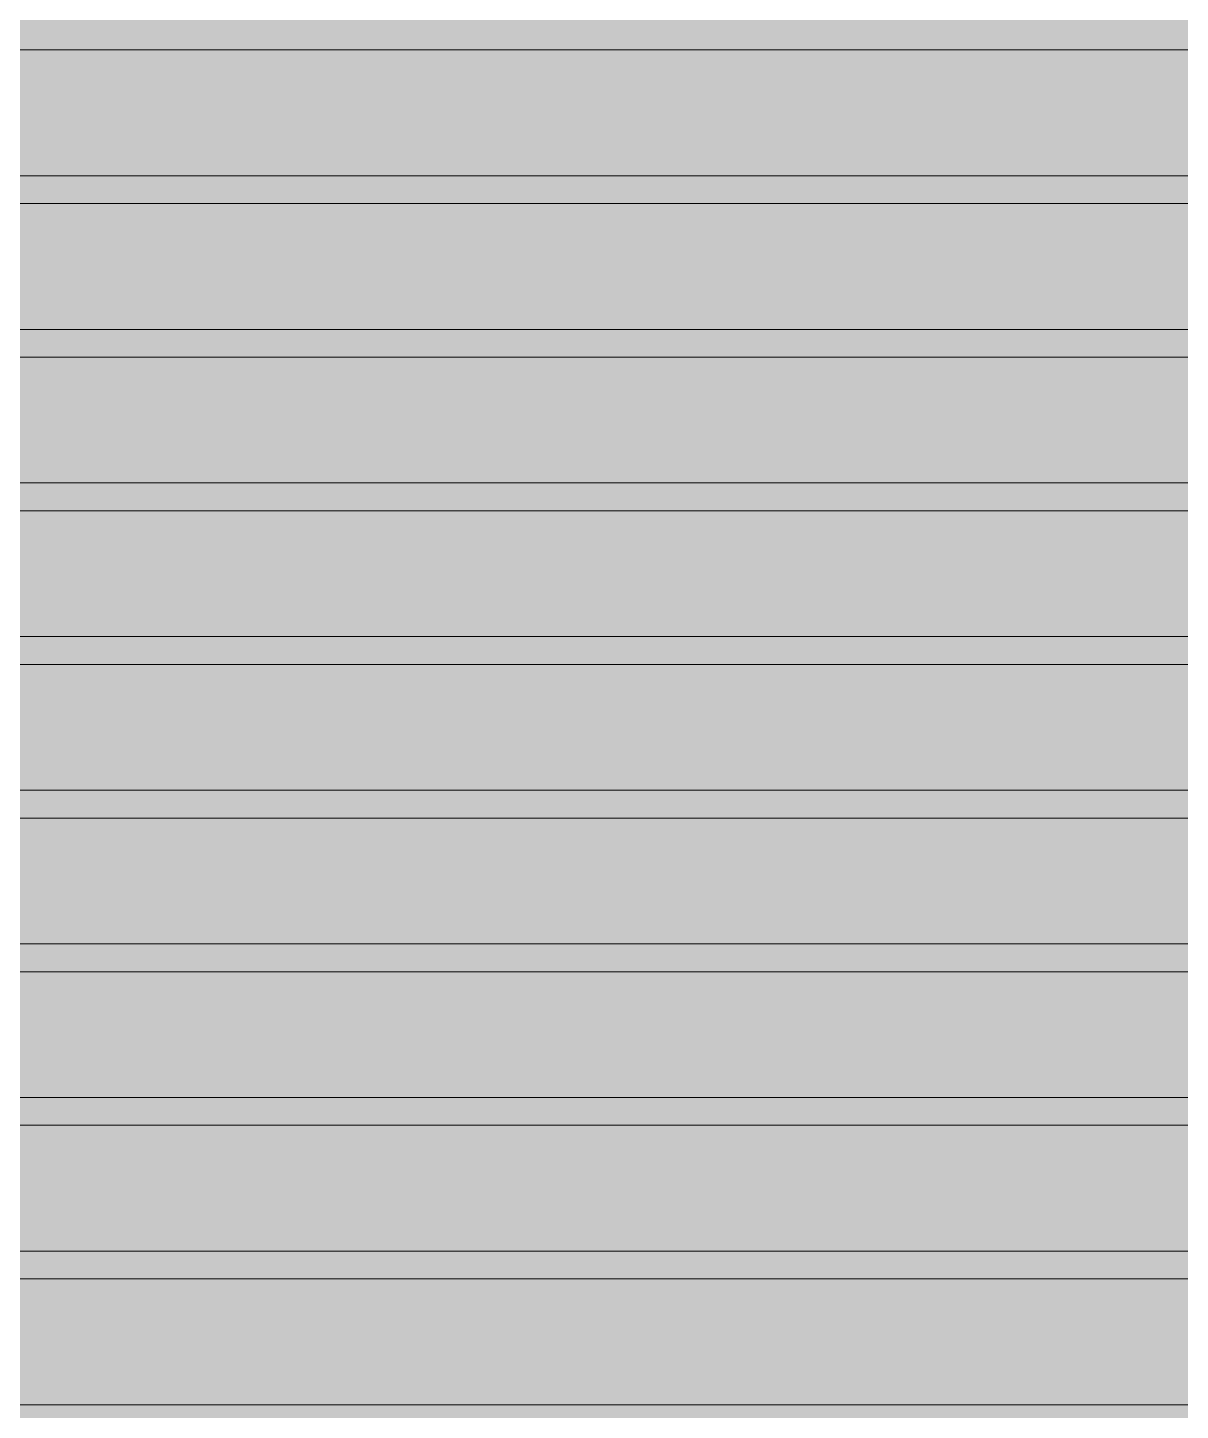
# Model space of a CAD drawing. Header units: millimetres. Extents: x 126 to 12547, y 1644 to 26714.
# Drawn here: x 934.3 to 1028, y 25583.6 to 25696.1 of the extents above; entities that cross this region are included whole.
import ezdxf

# ---------------------------------------------------------------- set-up
doc = ezdxf.new("R2010")
doc.units = ezdxf.units.MM
doc.layers.add('cono piramide', color=4, linetype='Continuous')
for name, color, linetype, lineweight in [('F_ARREDI_pareti', 1, 'Continuous', 0), ('F_INFISSI', 4, 'Continuous', 5), ('F_MINERAL WALL', 6, 'Continuous', 5), ('F_Tendaggio', 252, 'Continuous', 5), ('F_VETRO', 140, 'Continuous', 5)]:
    doc.layers.add(name, color=color, linetype=linetype, lineweight=lineweight)

# ---------------------------------------------------------------- blocks, each defined once
blk = doc.blocks.new('TENDAGGIO_infisso piccolo_prospetto_fronte')
at = {"layer": 'F_Tendaggio'}
for p, q in [((734450.62, 513791.78), (734692.21, 513791.78)), ((734450.46, 513781.54), (734692.05, 513781.54)), ((734450.73, 513779.28), (734692.32, 513779.28)), ((734450.57, 513769.04), (734692.16, 513769.04)), ((734450.93, 513766.79), (734692.51, 513766.79)), ((734450.77, 513756.55), (734692.35, 513756.55)), ((734451.32, 513754.29), (734692.9, 513754.29)), ((734451.16, 513744.05), (734692.74, 513744.05)), ((734451.2, 513741.79), (734692.79, 513741.79)), ((734451.04, 513731.55), (734692.63, 513731.55)), ((734452.86, 513729.29), (734694.45, 513729.29)), ((734452.7, 513719.05), (734694.28, 513719.05)), ((734454.14, 513716.79), (734695.73, 513716.79)), ((734453.98, 513706.55), (734695.56, 513706.55)), ((734455.86, 513704.3), (734697.45, 513704.3)), ((734455.7, 513694.06), (734697.29, 513694.06)), ((734458.08, 513691.8), (734699.66, 513691.8)), ((734457.92, 513681.56), (734699.5, 513681.56))]:
    blk.add_line(p, q, dxfattribs=at)
blk = doc.blocks.new('INFISSO L.400 MM_prospetto_fronte')
at = {"layer": 'F_VETRO', "transparency": 33554579}
h = blk.add_hatch(color=153, dxfattribs=at)
h.dxf.hatch_style = 1
h.set_gradient(color1=(102, 153, 204), color2=(251, 252, 254), rotation=45, one_color=1, tint=0.994624)
h.paths.add_polyline_path([(-15858.48, 12715.63), (-16258.48, 12715.63), (-16258.48, 11495.63), (-15858.48, 11495.63)])
blk = doc.blocks.new('RIV.to_pareti e soffitto_slider_armadiature_camera master_sez.......')
at = {"layer": 'F_INFISSI', "true_color": 0x636466}
h = blk.add_hatch(color=251, dxfattribs=at)
h.dxf.hatch_style = 1
h.paths.add_polyline_path([(734352.12, 514201.28), (734352.12, 512921.28), (734812.12, 512921.28), (734812.12, 514201.28)])
h.paths.add_polyline_path([(734382.12, 514171.28), (734782.12, 514171.28), (734782.12, 512951.28), (734382.12, 512951.28)], flags=16)
at = {"layer": 'F_MINERAL WALL', "true_color": 0x636466, "transparency": 33554559}
h = blk.add_hatch(dxfattribs=at)
h.set_pattern_fill('AR-SAND', color=251)
h.set_pattern_definition([(37.5, (2500, 0), (-1.6000313, 48.9413237), [0, -38.608, 0, -43.18, 0, -41.275]), (7.5, (2500, 0), (44.9523283, 71.68251), [0, -20.828, 0, -34.798, 0, -13.335]), (327.5, (2468.76, 0), (79.099237, 0.1437185), [0, -12.7, 0, -45.72, 0, -59.69]), (317.5, (2468.76, 0), (76.355645, 22.2929323), [0, -6.35, 0, -29.972, 0, -34.29])])
h.paths.add_polyline_path([(733693.12, 514601.28), (733693.12, 512521.28), (734878.12, 512521.28), (734878.12, 514601.28)])
h.paths.add_polyline_path([(734822.12, 514211.28), (734822.12, 512911.28), (734342.12, 512911.28), (734342.12, 514211.28)], flags=16)
at = {"color": 1}
blk.add_blockref('INFISSO L.400 MM_prospetto_fronte', (750640.59, 501455.65), dxfattribs=at)
at = {"layer": 'cono piramide', "color": 2, "lineweight": 5}
blk.add_blockref('TENDAGGIO_infisso piccolo_prospetto_fronte', (-21.49, -10), dxfattribs=at)

msp = doc.modelspace()

# ---------------------------------------------------------------- block references
at = {"layer": 'F_ARREDI_pareti', "color": 2, "lineweight": 5}
msp.add_blockref('RIV.to_pareti e soffitto_slider_armadiature_camera master_sez.......', (-733567.34, -488087.48), dxfattribs=at)

doc.saveas('drawing.dxf')
